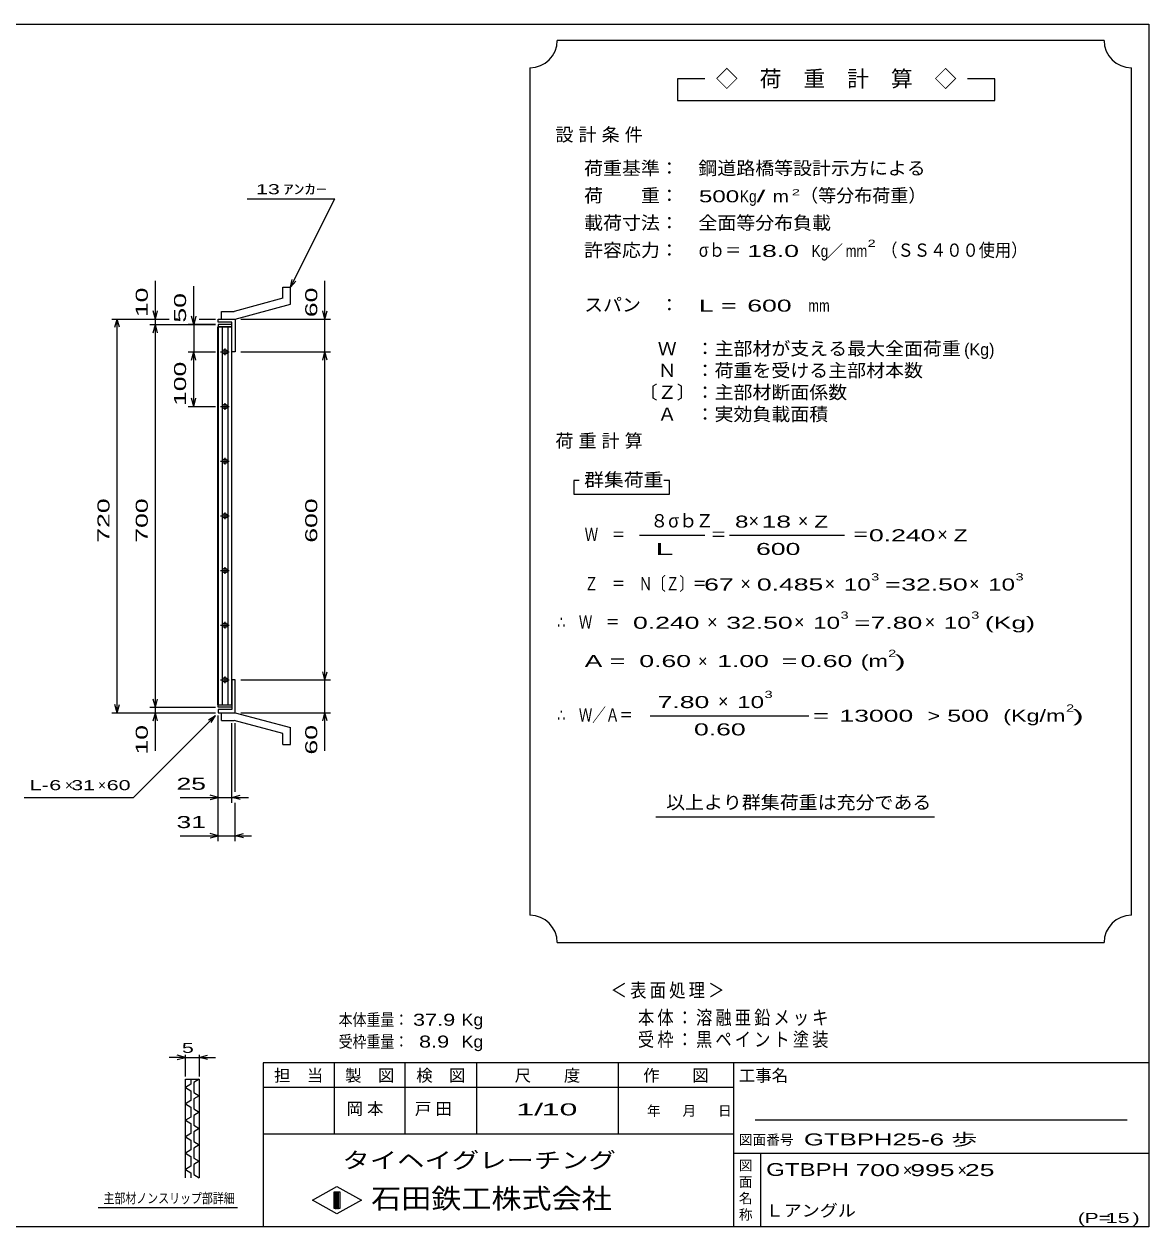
# Model space of a CAD drawing. Units: millimetres, scale not verified. Extents: x -1820 to 1731, y -1282 to 1054.
# Drawn here: x -326 to 1731, y -1146 to 1054 of the extents above; entities that cross this region are included whole.
import ezdxf
from ezdxf.enums import TextEntityAlignment as Align

# ---------------------------------------------------------------- set-up
doc = ezdxf.new("R2010")
doc.units = ezdxf.units.MM
doc.header["$LTSCALE"] = 10
for name, color, linetype, lineweight in [('0_2', 150, 'Continuous', 25), ('16', 3, 'Continuous', 25), ('19', 6, 'Continuous', 25), ('22', 4, 'Continuous', 25), ('24', 2, 'Continuous', 25), ('32', 4, 'Continuous', 25)]:
    doc.layers.add(name, color=color, linetype=linetype, lineweight=lineweight)
doc.styles.add('ベクトル', font='')
doc.styles.get('ベクトル').set_extended_font_data('ベクトル')

msp = doc.modelspace()

# ---------------------------------------------------------------- linework, layer by layer
at = {"layer": '0_2'}
for p, q in [((-1729, 1053.5), (1731, 1053.5)), ((1731, 1053.5), (1731, -1146.5)), ((1731, -846.5), (111, -846.5)), ((111, -846.5), (111, -1146.5)), ((241, -846.5), (241, -976.5)), ((371, -976.5), (371, -846.5)), ((501, -846.5), (501, -976.5)), ((761, -976.5), (761, -846.5)), ((971, -846.5), (971, -1146.5)), ((971, -891.5), (111, -891.5)), ((1691, -951.5), (1011, -951.5)), ((111, -976.5), (971, -976.5)), ((971, -1011.5), (1731, -1011.5)), ((1021, -1146.5), (1021, -1011.5)), ((201, -1097.5), (246, -1072.5)), ((246, -1072.5), (291, -1097.5)), ((246, -1122.5), (201, -1097.5)), ((241, -1082.5), (251, -1082.5)), ((241, -1112.5), (241, -1082.5)), ((241, -1082.5), (243, -1082.5)), ((243, -1082.5), (243, -1112.5)), ((245, -1112.5), (245, -1082.5)), ((245, -1082.5), (247, -1082.5)), ((291, -1097.5), (246, -1122.5)), ((247, -1082.5), (247, -1112.5)), ((249, -1112.5), (249, -1082.5)), ((249, -1082.5), (251, -1082.5)), ((251, -1082.5), (251, -1112.5)), ((251, -1082.5), (251, -1112.5)), ((251, -1112.5), (241, -1112.5)), ((243, -1112.5), (245, -1112.5)), ((247, -1112.5), (249, -1112.5)), ((1731, -1146.5), (-1729, -1146.5))]:
    msp.add_line(p, q, dxfattribs=at)
at = {"layer": '16'}
for p, q in [((28.3, -191.5), (28.3, 499.5)), ((28.3, 499.5), (29, 499.5)), ((54, 504), (29, 504)), ((29, 504), (29, 499.5)), ((29, 499.5), (54, 499.5)), ((29, 499.5), (29, -191.5)), ((54, 499.5), (29, 499.5)), ((36, 499.5), (36, -191.5)), ((47, -191.5), (47, 499.5)), ((54, 499.5), (54, 504)), ((54, -191.5), (54, 499.5)), ((33, 454), (49, 454)), ((43, 457), (39, 457)), ((39, 451), (43, 451)), ((41, 460), (41, 448)), ((33, 354), (49, 354)), ((43, 357), (39, 357)), ((41, 360), (41, 348)), ((39, 351), (43, 351)), ((33, 254), (49, 254)), ((43, 257), (39, 257)), ((39, 251), (43, 251)), ((41, 260), (41, 248)), ((33, 154), (49, 154)), ((43, 157), (39, 157)), ((41, 160), (41, 148)), ((39, 151), (43, 151)), ((33, 54), (49, 54)), ((43, 57), (39, 57)), ((39, 51), (43, 51)), ((41, 60), (41, 48)), ((43, -43), (39, -43)), ((41, -40), (41, -52)), ((33, -46), (49, -46)), ((39, -49), (43, -49)), ((33, -146), (49, -146)), ((43, -143), (39, -143)), ((39, -149), (43, -149)), ((41, -140), (41, -152)), ((29, -191.5), (28.3, -191.5)), ((29, -191.5), (54, -191.5)), ((29, -196), (29, -191.5)), ((29, -191.5), (54, -191.5)), ((54, -196), (29, -196)), ((54, -191.5), (54, -196))]:
    msp.add_line(p, q, dxfattribs=at)
for centre, radius, start, end in [((39, 454), 3, 90, 270), ((41, 454), 4, 46.6, 133.4), ((41, 454), 4, 226.6, 313.4), ((43, 454), 3, 270, 90), ((39, 354), 3, 90, 270), ((41, 354), 4, 46.6, 133.4), ((43, 354), 3, 270, 90), ((41, 354), 4, 226.6, 313.4), ((39, 254), 3, 90, 270), ((41, 254), 4, 46.6, 133.4), ((41, 254), 4, 226.6, 313.4), ((43, 254), 3, 270, 90), ((39, 154), 3, 90, 270), ((41, 154), 4, 46.6, 133.4), ((43, 154), 3, 270, 90), ((41, 154), 4, 226.6, 313.4), ((39, 54), 3, 90, 270), ((41, 54), 4, 46.6, 133.4), ((41, 54), 4, 226.6, 313.4), ((43, 54), 3, 270, 90), ((39, -46), 3, 90, 270), ((41, -46), 4, 46.6, 133.4), ((43, -46), 3, 270, 90), ((41, -46), 4, 226.6, 313.4), ((39, -146), 3, 90, 270), ((41, -146), 4, 46.6, 133.4), ((41, -146), 4, 226.6, 313.4), ((43, -146), 3, 270, 90)]:
    msp.add_arc(centre, radius, start, end, dxfattribs=at)
at = {"layer": '19'}
for p, q in [((147, 572), (161, 572)), ((147, 552), (147, 572)), ((161, 541), (161, 572)), ((147, 552), (58, 528)), ((35, 528), (58, 528)), ((35, 514), (35, 528)), ((60, 514), (161, 541)), ((29, 508), (29, 514)), ((29, 514), (59, 514)), ((54, 508), (29, 508)), ((35, 514), (60, 514)), ((54, 454), (54, 508)), ((59, 514), (60, 513)), ((60, 513), (60, 454)), ((60, 454), (54, 454)), ((60, -146), (54, -146)), ((54, -146), (54, -200)), ((60, -205), (60, -146)), ((29, -200), (29, -206)), ((54, -200), (29, -200)), ((29, -206), (59, -206)), ((35, -206), (60, -206)), ((35, -220), (35, -206)), ((35, -220), (58, -220)), ((147, -244), (58, -220)), ((59, -206), (60, -205)), ((60, -206), (161, -233)), ((161, -264), (161, -233)), ((147, -264), (147, -244)), ((147, -264), (161, -264))]:
    msp.add_line(p, q, dxfattribs=at)
at = {"layer": '22'}
for p, q in [((82, 734), (242, 734)), ((161, 572), (242, 734)), ((-86, 514), (-86, 584)), ((-16, 504), (-16, 574)), ((161, 572), (164, 586.6)), ((161, 572), (171, 583)), ((224, 514), (224, 584)), ((-86, 514), (-90, 529)), ((-86, 514), (-82, 529)), ((224, 514), (220, 529)), ((224, 514), (228, 529)), ((-166, 514), (-61, 514)), ((-160, 499), (-156, 514)), ((-152, 499), (-156, 514)), ((-156, -206), (-156, 514)), ((-96, 514), (-61, 514)), ((-86, 504), (-86, 514)), ((-16, 504), (-20, 519)), ((-12, 519), (-16, 504)), ((-6, 514), (24, 514)), ((-6, 514), (24, 514)), ((70, 514), (234, 514)), ((224, 454), (224, 514)), ((-96, 504), (24, 504)), ((-90, 489), (-86, 504)), ((-82, 489), (-86, 504)), ((-86, -196), (-86, 504)), ((24, 504), (-26, 504)), ((-16, 504), (-16, 454)), ((-26, 454), (24, 454)), ((-20, 439), (-16, 454)), ((-12, 439), (-16, 454)), ((-16, 354), (-16, 454)), ((70, 454), (234, 454)), ((220, 439), (224, 454)), ((228, 439), (224, 454)), ((224, -146), (224, 454)), ((-26, 354), (24, 354)), ((-16, 354), (-20, 369)), ((-16, 354), (-12, 369)), ((224, -146), (220, -131)), ((224, -146), (228, -131)), ((70, -146), (234, -146)), ((224, -206), (224, -146)), ((-156, -206), (-160, -191)), ((-156, -206), (-152, -191)), ((-96, -196), (24, -196)), ((-86, -196), (-90, -181)), ((-86, -196), (-82, -181)), ((-86, -206), (-86, -196)), ((-166, -206), (24, -206)), ((-126, -361), (24, -211)), ((-96, -206), (24, -206)), ((-90, -221), (-86, -206)), ((-82, -221), (-86, -206)), ((-86, -276), (-86, -206)), ((11, -219), (24, -211)), ((16, -224), (24, -211)), ((29, -371), (29, -211)), ((29, -441), (29, -211)), ((70, -206), (234, -206)), ((220, -221), (224, -206)), ((228, -221), (224, -206)), ((224, -276), (224, -206)), ((54, -371), (54, -225)), ((60, -351), (60, -225)), ((-326, -361), (-126, -361)), ((-41, -361), (29, -361)), ((29, -361), (14, -357)), ((14, -365), (29, -361)), ((29, -361), (54, -361)), ((54, -361), (69, -357)), ((69, -365), (54, -361)), ((54, -361), (84, -361)), ((60, -441), (60, -371)), ((-41, -431), (29, -431)), ((29, -431), (14, -427)), ((14, -435), (29, -431)), ((29, -431), (60, -431)), ((60, -431), (75, -427)), ((75, -435), (60, -431)), ((60, -431), (90, -431))]:
    msp.add_line(p, q, dxfattribs=at)
at = {"layer": '24', "color": 4}
for p, q in [((1649, 1023.5), (649, 1023.5)), ((599, 973.5), (599, -576.5)), ((1699, -576.5), (1699, 973.5)), ((919, 953.5), (869, 953.5)), ((869, 953.5), (869, 913.5)), ((1449, 953.5), (1399, 953.5)), ((1449, 913.5), (1449, 953.5)), ((869, 913.5), (1449, 913.5)), ((689, 218.5), (679, 218.5)), ((679, 218.5), (679, 193.5)), ((854, 218.5), (844, 218.5)), ((854, 193.5), (854, 218.5)), ((679, 193.5), (854, 193.5)), ((799, 118.5), (919, 118.5)), ((964, 118.5), (1174, 118.5)), ((819, -211.5), (1109, -211.5)), ((829, -396.5), (1339, -396.5)), ((649, -626.5), (1649, -626.5))]:
    msp.add_line(p, q, dxfattribs=at)
for centre, start, end in [((599, 1023.5), 270, 0), ((1699, 1023.5), 180, 270), ((599, -626.5), 0, 90), ((1699, -626.5), 90, 180)]:
    msp.add_arc(centre, 50, start, end, dxfattribs=at)
at = {"layer": '32'}
for p, q in [((-31, -836.5), (-46, -832.5)), ((-31, -871.5), (-31, -831.5)), ((-6, -831.5), (-6, -871.5)), ((-6, -836.5), (9, -832.5)), ((-31, -836.5), (-61, -836.5)), ((-46, -840.5), (-31, -836.5)), ((-31, -836.5), (-6, -836.5)), ((9, -840.5), (-6, -836.5)), ((-6, -836.5), (24, -836.5)), ((-31, -876.5), (-6, -876.5)), ((-31, -1056.5), (-31, -876.5)), ((-21, -876.5), (-21, -885.5)), ((-6, -876.5), (-16, -882.5)), ((-6, -876.5), (-6, -1056.5)), ((-21, -885.5), (-31, -891.5)), ((-31, -891.5), (-21, -897.5)), ((-21, -897.5), (-21, -915.5)), ((-16, -882.5), (-16, -900.5)), ((-16, -900.5), (-6, -906.5)), ((-21, -915.5), (-31, -921.5)), ((-31, -921.5), (-21, -927.5)), ((-6, -906.5), (-16, -912.5)), ((-16, -912.5), (-16, -930.5)), ((-21, -945.5), (-31, -951.5)), ((-21, -927.5), (-21, -945.5)), ((-16, -930.5), (-6, -936.5)), ((-6, -936.5), (-16, -942.5)), ((-16, -942.5), (-16, -960.5)), ((-31, -951.5), (-21, -957.5)), ((-21, -957.5), (-21, -975.5)), ((-16, -960.5), (-6, -966.5)), ((-6, -966.5), (-16, -972.5)), ((-21, -975.5), (-31, -981.5)), ((-31, -981.5), (-21, -987.5)), ((-21, -987.5), (-21, -1005.5)), ((-16, -972.5), (-16, -990.5)), ((-21, -1005.5), (-31, -1011.5)), ((-31, -1011.5), (-21, -1017.5)), ((-16, -990.5), (-6, -996.5)), ((-6, -996.5), (-16, -1002.5)), ((-16, -1002.5), (-16, -1020.5)), ((-21, -1017.5), (-21, -1035.5)), ((-16, -1020.5), (-6, -1026.5)), ((-6, -1026.5), (-16, -1032.5)), ((-16, -1032.5), (-16, -1050.5)), ((-21, -1035.5), (-31, -1041.5)), ((-31, -1041.5), (-21, -1047.5)), ((-21, -1047.5), (-21, -1056.5)), ((-16, -1050.5), (-6, -1056.5)), ((64, -1111.5), (-191, -1111.5))]:
    msp.add_line(p, q, dxfattribs=at)

# ---------------------------------------------------------------- texts
at = {"layer": '0_2', "style": 'ベクトル'}
for s, height, p in [('担\u3000当', 21.99, (131, -869.5)), ('製\u3000図', 21.99, (261, -869.5)), ('検\u3000図', 21.99, (391, -869.5)), ('尺\u3000\u3000度', 21.99, (571, -869.5)), ('作\u3000\u3000図', 21.99, (806, -869.5)), ('工事名', 21.99, (981, -869.5)), ('年', 18.3, (813, -934)), ('月', 18.3, (878, -934)), ('日', 18.3, (943, -934)), ('図面番号', 18.33, (981, -987)), ('図', 18.3, (981, -1034)), ('面', 18.3, (981, -1064)), ('名', 18.3, (981, -1094)), ('称', 18.3, (981, -1124))]:
    msp.add_text(s, height=height, dxfattribs=at).set_placement(p, align=Align.MIDDLE_LEFT)
at = {"layer": '0_2', "color": 222, "style": 'ベクトル'}
for s, height, width, p in [('タイヘイグレーチング', 29.33, 1.25, (256, -1024.5)), ('石田鉄工株式会社', 36.66, 1.1, (308.5, -1094.5))]:
    msp.add_text(s, height=height, dxfattribs=dict(at, width=width)).set_placement(p, align=Align.MIDDLE_LEFT)
at = {"layer": '22', "color": 2, "style": 'ベクトル'}
for s, height, width, p in [(' 13 ', 18.33, 1.6, (87, 751.5)), ('ｱﾝｶｰ', 18.33, 1.6, (147, 751.5)), ('L-', 18.33, 1.6, (-316, -338.5)), (' 6 ', 18.33, 1.6, (-291, -338.5)), (' 31 ', 18.33, 1.6, (-251, -338.5)), (' 60 ', 18.33, 1.6, (-186, -338.5)), (' 25 ', 21.99, 1.65, (-61, -336)), (' 31 ', 21.99, 1.65, (-61, -406)), ('本体重量：', 21.99, 0.85, (249, -767.5)), (' 37.9', 21.99, 1.35, (374, -767.5)), ('Kg', 21.99, 1.1, (474, -767.5)), ('受枠重量：', 21.99, 0.85, (249, -807.5)), ('  8.9', 21.99, 1.35, (374, -807.5)), ('Kg', 21.99, 1.1, (474, -807.5)), ('1/', 21.99, 2, (574, -931.5)), (' 10 ', 21.99, 2, (604, -931.5)), ('GTBPH25-6 歩        ', 21.99, 1.6, (1100, -986.5)), ('GTBPH', 23.46, 1.4, (1031, -1041.5)), (' 700 ', 21.99, 1.65, (1181, -1042.5)), (' 995 ', 21.99, 1.65, (1281, -1042.5)), (' 25 ', 21.99, 1.65, (1381, -1042.5)), ('Ｌアングル', 21.99, 1.1, (1030, -1116.5)), ('(P=', 18.33, 1.55, (1601, -1130)), (' 15 ', 18.33, 1.6, (1641, -1130)), (')', 18.3, 1.6, (1701, -1130))]:
    msp.add_text(s, height=height, dxfattribs=dict(at, width=width)).set_placement(p, align=Align.MIDDLE_LEFT)
at = {"layer": '22', "color": 2, "style": 'ベクトル', "width": 1.65}
for s, p in [(' 10 ', (-111, 504)), (' 50 ', (-41, 494)), (' 60 ', (199, 504)), (' 100 ', (-41, 341.5)), (' 720 ', (-181, 91.5)), (' 700 ', (-111, 91.5)), (' 600 ', (199, 91.5)), (' 10 ', (-111, -296)), (' 60 ', (199, -296))]:
    msp.add_text(s, height=21.99, rotation=90, dxfattribs=at).set_placement(p, align=Align.MIDDLE_LEFT)
at = {"layer": '22', "color": 2, "style": 'ベクトル'}
for height, p in [(18.3, (-251, -338.5)), (18.3, (-191, -338.5)), (22, (1281, -1042.5)), (22, (1381, -1042.5))]:
    msp.add_text('×', height=height, dxfattribs=at).set_placement(p, align=Align.MIDDLE_LEFT)
at = {"layer": '22', "color": 2, "attachment_point": 4, "style": 'ベクトル'}
for s, insert, char_height in [('\\T1.2;\\W0.85;＜表面処理＞', (746.5, -715), 25.66), ('\\T1.19;\\W0.85;本体：溶融亜鉛メッキ', (796.5, -765), 25.66), ('\\T1.19;\\W0.85;受枠：黒ペイント塗装', (796.5, -805), 25.66), ('\\T1.25;岡本\u3000', (263.5, -931.5), 21.99), ('\\T1.25;戸田\u3000', (388.5, -931.5), 21.99)]:
    msp.add_mtext(s, dxfattribs=dict(at, insert=insert, char_height=char_height))
at = {"layer": '24', "style": 'ベクトル'}
for s, height, p in [('◇\u3000荷\u3000重\u3000計\u3000算\u3000◇', 29.33, (939, 953.5)), ('（等分布荷重）', 24.19, (1093, 740)), ('／', 22, (1141.5, 638.5)), ('(Kg)', 21.99, (1393, 458.5)), ('８', 24.2, (819, 145)), ('σｂ', 24.19, (852, 145)), ('Ｚ', 24.2, (902, 145)), ('×', 24.2, (999, 145)), ('×', 24.2, (1089, 145)), ('×', 24.2, (1344, 120)), ('×', 24.2, (984, 30)), ('×', 24.2, (1138, 30)), ('×', 24.2, (1402, 30)), ('×', 24.2, (923, -40)), ('×', 24.2, (1082, -40)), ('×', 24.2, (1321, -40)), ('×', 22, (906.5, -111.5)), ('×', 24.2, (943, -185))]:
    msp.add_text(s, height=height, dxfattribs=at).set_placement(p, align=Align.MIDDLE_LEFT)
for s, height, width, p in [('荷重基準：\u3000', 24.19, 1.05, (698, 790)), ('鋼道路橋等設計示方による', 24.19, 1.05, (907, 790)), ('荷\u3000\u3000重：\u3000', 24.19, 1.05, (698, 740)), ('500', 21.99, 1.5, (908, 738.5)), ('Kg', 21.99, 0.85, (983, 738.5)), ('/', 22, 2, (1013, 738.5)), ('2', 11, 1.8, (1078, 746)), ('m', 22, 1.2, (1043, 738.5)), ('載荷寸法：\u3000', 24.19, 1.05, (698, 690)), ('全面等分布負載', 24.19, 1.05, (907, 690)), ('許容応力：\u3000', 24.19, 1.05, (698, 640)), ('σｂ＝', 24.19, 0.9, (908, 640)), (' 18.0', 21.99, 1.65, (983, 638.5)), ('Kg', 21.99, 0.85, (1114, 638.5)), ('mm', 21.99, 0.8, (1176.5, 638.5)), ('2', 13.2, 1.5, (1216.5, 652.5)), ('（ＳＳ４００使用）', 24.19, 0.9, (1241.5, 640)), ('スパン\u3000：\u3000', 24.19, 1.05, (698, 540)), ('L =', 21.99, 1.65, (908, 538.5)), (' 600 ', 21.99, 1.65, (983, 538.5)), ('mm', 21.99, 0.8, (1108, 538.5)), ('\u3000Ｗ\u3000：主部材が支える最大全面荷重', 24.19, 1.05, (798, 460)), ('\u3000Ｎ\u3000：荷重を受ける主部材本数', 24.19, 1.05, (798, 420)), ('〔Ｚ〕：主部材断面係数', 24.19, 1.05, (798, 380)), ('\u3000Ａ\u3000：実効負載面積', 24.19, 1.05, (798, 340)), ('群集荷重', 24.19, 1.1, (698, 220)), ('8', 22, 1.5, (974, 143.5)), (' 18 ', 21.99, 1.65, (1009, 143.5)), ('Z', 22, 1.4, (1119, 143.5)), ('Ｗ\u3000＝', 24.19, 0.75, (699, 120)), ('＝', 24.2, 0.9, (929, 120)), ('＝', 24.2, 0.9, (1189, 120)), ('0.240', 21.99, 1.65, (1219, 118.5)), ('Z', 22, 1.4, (1374, 118.5)), (' 600 ', 21.99, 1.65, (999, 93.5)), ('Ｚ\u3000＝\u3000Ｎ〔Ｚ〕＝', 24.19, 0.75, (699, 30)), ('3', 13.2, 1.5, (1223, 42.5)), ('3', 13.2, 1.5, (1487, 42.5)), (' 67 ', 21.99, 1.65, (904, 28.5)), ('0.485', 21.99, 1.65, (1014, 28.5)), ('10', 21.99, 1.5, (1173, 28.5)), ('=', 22, 1.7, (1248, 28.5)), ('32.50', 21.99, 1.65, (1278, 28.5)), ('10', 21.99, 1.5, (1437, 28.5)), ('3', 13.2, 1.5, (1167, -27.5)), ('3', 13.2, 1.5, (1406, -27.5)), ('∴\u3000Ｗ\u3000＝', 24.19, 0.75, (649, -40)), (' 0.240', 21.99, 1.65, (774, -41.5)), ('32.50', 21.99, 1.65, (958, -41.5)), ('10', 21.99, 1.5, (1117, -41.5)), ('=', 22, 1.7, (1192, -41.5)), ('7.80', 21.99, 1.65, (1222, -41.5)), ('10', 21.99, 1.5, (1356, -41.5)), ('(Kg)', 21.99, 1.65, (1431, -41.5)), ('A = ', 21.99, 1.65, (699, -111.5)), ('0.60', 21.99, 1.65, (799, -111.5)), ('1.00', 21.99, 1.65, (941.5, -111.5)), ('=', 22, 1.7, (1059, -111.5)), ('0.60', 21.99, 1.65, (1094, -111.5)), ('(m', 21.99, 1.45, (1204, -111.5)), ('2', 13.2, 1.5, (1254, -97.5)), (')', 22, 2, (1266.5, -111.5)), (' 7.80', 21.99, 1.65, (819, -186.5)), ('10', 21.99, 1.5, (978, -186.5)), ('3', 13.2, 1.5, (1028, -172.5)), ('∴\u3000Ｗ／Ａ＝', 24.19, 0.75, (649, -210)), ('2', 13.2, 1.5, (1579.5, -197.5)), ('=', 22, 1.7, (1116.5, -211.5)), (' 13000 ', 21.99, 1.65, (1151.5, -211.5)), ('>', 22, 1.3, (1326.5, -211.5)), (' 500 ', 21.99, 1.55, (1349.5, -211.5)), ('(Kg/m', 21.99, 1.45, (1464.5, -211.5)), (')', 22, 2, (1592, -211.5)), ('0.60', 21.99, 1.65, (899, -236.5)), ('以上より群集荷重は充分である', 24.19, 1.05, (848, -370))]:
    msp.add_text(s, height=height, dxfattribs=dict(at, width=width)).set_placement(p, align=Align.MIDDLE_LEFT)
at = {"layer": '24', "attachment_point": 4, "style": 'ベクトル'}
for s, insert, char_height in [('\\T1.28;設計条件', (645.5, 850), 24.19), ('\\T1.28;荷重計算', (645.5, 290), 24.19), ('\\T1.5;\\W2;\\~L\\~', (804, 93.5), 21.99)]:
    msp.add_mtext(s, dxfattribs=dict(at, insert=insert, char_height=char_height))
at = {"layer": '32', "color": 2, "style": 'ベクトル'}
for s, width, p in [(' 5 ', 1.6, (-48.5, -819)), ('主部材ノンスリップ部詳細', 0.8, (-181, -1094))]:
    msp.add_text(s, height=18.33, dxfattribs=dict(at, width=width)).set_placement(p, align=Align.MIDDLE_LEFT)

doc.saveas('drawing.dxf')
